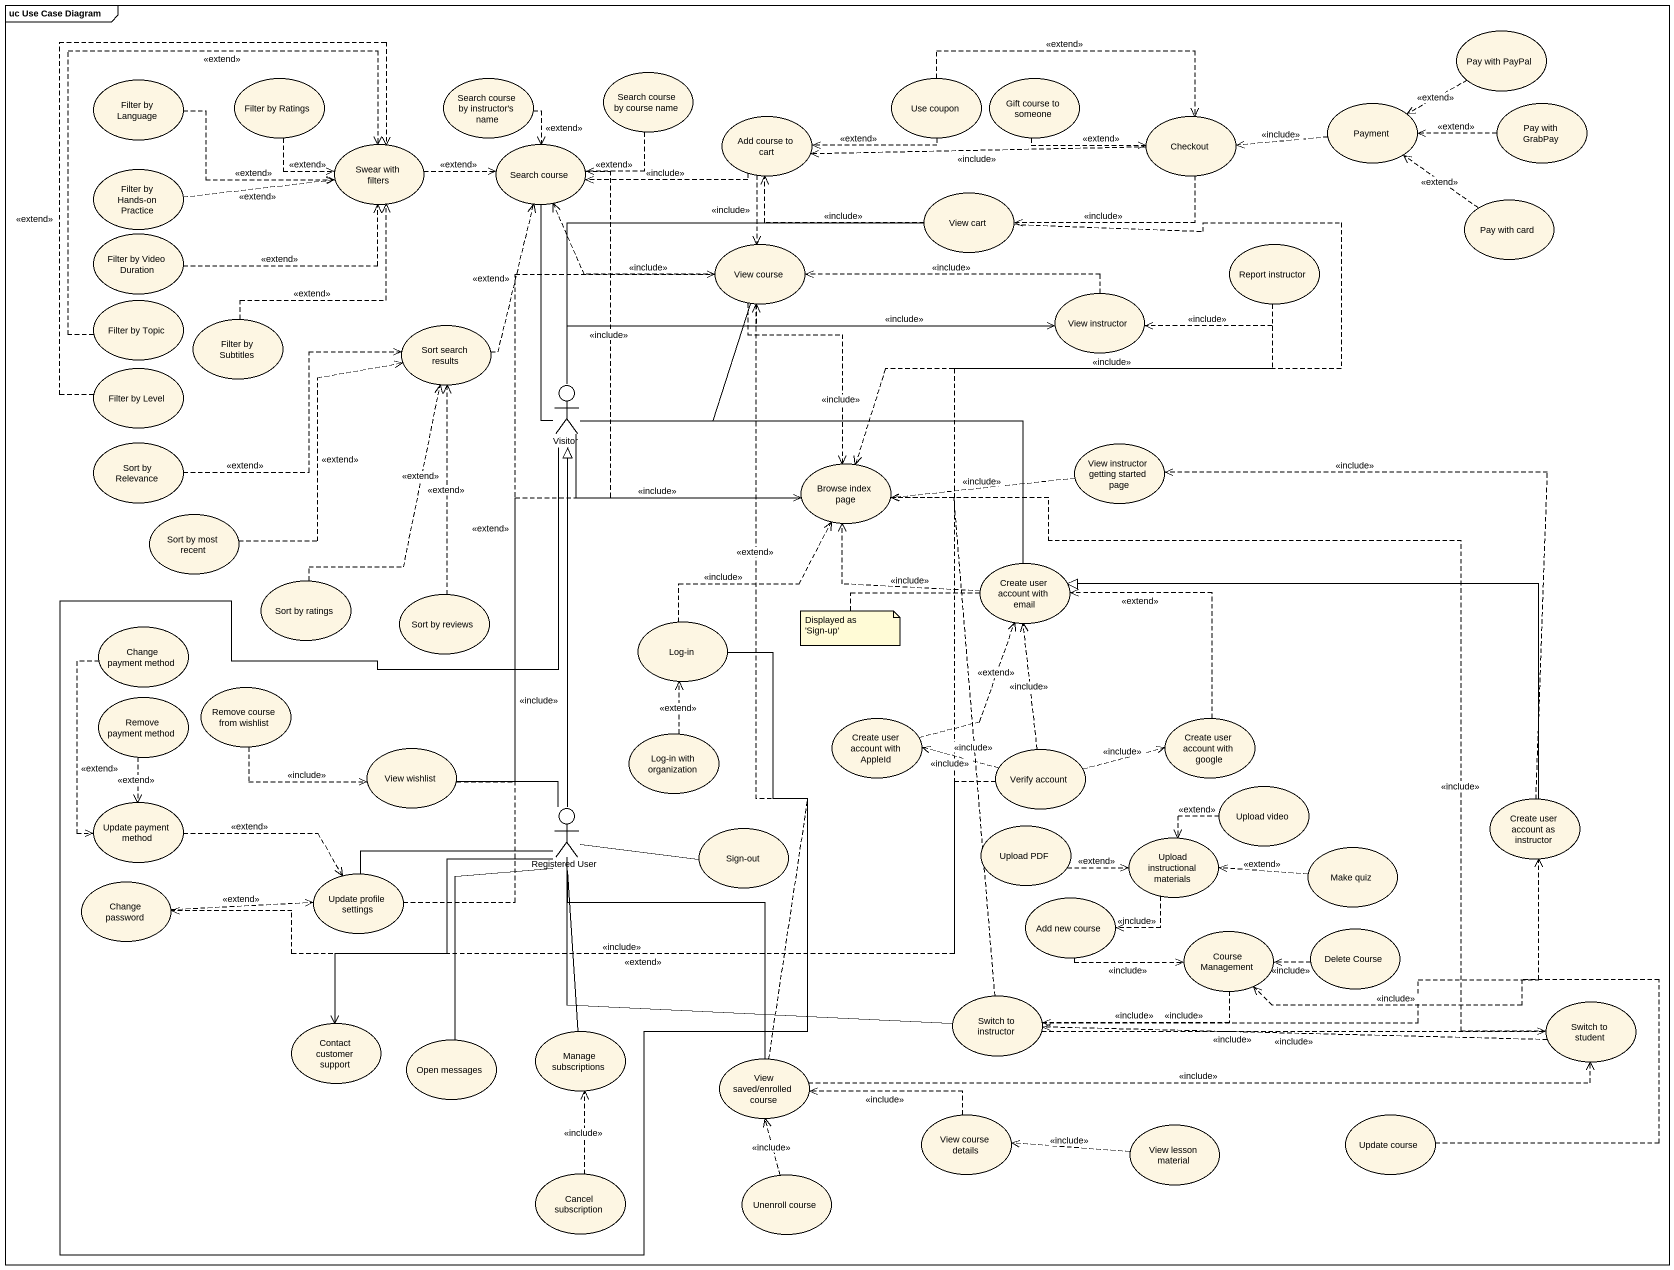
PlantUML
@startuml
mainframe uc Use Case Diagram
usecase "Pay with PayPal" as Pay_with_PayPal
usecase "Search course by course name" as Search_course_by_course_name
usecase "Filter by Language" as Filter_by_Language
usecase "Filter by Ratings" as Filter_by_Ratings
usecase "Search course by instructor's name" as Search_course_by_instructor
usecase "Use coupon" as Use_coupon
usecase "Gift course to someone" as Gift_course_to_someone
usecase Payment
usecase "Pay with GrabPay" as Pay_with_GrabPay
usecase "Swear with filters" as Swear_with_filters
usecase "Search course" as Search_course
usecase "Add course to cart" as Add_course_to_cart
usecase Checkout
usecase "Filter by Hands-on Practice" as Filter_by_Hands_on_Practice
usecase "View cart" as View_cart
usecase "Pay with card" as Pay_with_card
usecase "Filter by Video Duration" as Filter_by_Video_Duration
usecase "View course" as View_course
usecase "Report instructor" as Report_instructor
usecase "Filter by Topic" as Filter_by_Topic
usecase "View instructor" as View_instructor
usecase "Filter by Subtitles" as Filter_by_Subtitles
usecase "Sort search results" as Sort_search_results
usecase "Filter by Level" as Filter_by_Level
actor Visitor
usecase "Sort by Relevance" as Sort_by_Relevance
usecase "Browse index page" as Browse_index_page
usecase "View instructor getting started page" as View_instructor_getting
usecase "Sort by most recent" as Sort_by_most_recent
usecase "Create user account with email" as Create_user_account_with
usecase "Sort by ratings" as Sort_by_ratings
usecase "Sort by reviews" as Sort_by_reviews
usecase "Change payment method" as Change_payment_method
usecase "Log-in" as Log_in
usecase "Remove course from wishlist" as Remove_course_from_wishlist
usecase "Remove payment method" as Remove_payment_method
usecase "Log-in with organization" as Log_in_with_organization
usecase "Create user account with AppleId" as Create_user_account_with_2
usecase "Create user account with google" as Create_user_account_with_3
usecase "View wishlist" as View_wishlist
usecase "Verify account" as Verify_account
usecase "Update payment method" as Update_payment_method
actor "Registered User" as Registered_User
usecase "Upload video" as Upload_video
usecase "Create user account as instructor" as Create_user_account_as
usecase "Sign-out" as Sign_out
usecase "Upload PDF" as Upload_PDF
usecase "Upload instructional materials" as Upload_instructional
usecase "Make quiz" as Make_quiz
usecase "Change password" as Change_password
usecase "Update profile settings" as Update_profile_settings
usecase "Add new course" as Add_new_course
usecase "Course Management" as Course_Management
usecase "Delete Course" as Delete_Course
usecase "Switch to instructor" as Switch_to_instructor
usecase "Switch to student" as Switch_to_student
usecase "Contact customer support" as Contact_customer_support
usecase "Open messages" as Open_messages
usecase "Manage subscriptions" as Manage_subscriptions
usecase "View saved/enrolled course" as View_saved_enrolled_course
usecase "View course details" as View_course_details
usecase "Update course" as Update_course
usecase "View lesson material" as View_lesson_material
usecase "Cancel subscription" as Cancel_subscription
usecase "Unenroll course" as Unenroll_course
Pay_with_PayPal .left.> Payment : <<extend>>
Search_course_by_course_name ..> Search_course : <<extend>>
Filter_by_Language .right.> Swear_with_filters : <<extend>>
Filter_by_Ratings ..> Swear_with_filters : <<extend>>
Search_course_by_instructor ..> Search_course : <<extend>>
Use_coupon .left.> Add_course_to_cart : <<extend>>
Use_coupon .right.> Checkout : <<extend>>
Gift_course_to_someone .right.> Checkout : <<extend>>
Payment .left.> Checkout : <<include>>
Pay_with_GrabPay .left.> Payment : <<extend>>
Swear_with_filters .right.> Search_course : <<extend>>
Search_course ..> Browse_index_page : <<include>>
Add_course_to_cart .left.> Search_course : <<include>>
Add_course_to_cart ..> View_course : <<include>>
Checkout .left.> Add_course_to_cart : <<include>>
Checkout .left.> View_cart : <<include>>
Filter_by_Hands_on_Practice .right.> Swear_with_filters : <<extend>>
View_cart .left.> Add_course_to_cart : <<include>>
View_cart ..> Browse_index_page : <<include>>
Pay_with_card .up.> Payment : <<extend>>
Filter_by_Video_Duration .right.> Swear_with_filters : <<extend>>
View_course .left.> Search_course : <<include>>
View_course .right.> View_instructor : <<include>>
View_course ..> Browse_index_page : <<include>>
Report_instructor .left.> View_instructor : <<include>>
Report_instructor ..> Contact_customer_support : <<extend>>
Filter_by_Topic .up.> Swear_with_filters : <<extend>>
View_instructor .left.> View_course : <<include>>
Filter_by_Subtitles .up.> Swear_with_filters : <<extend>>
Sort_search_results .up.> Search_course : <<extend>>
Filter_by_Level .up.> Swear_with_filters : <<extend>>
Visitor -up- Search_course
Visitor -right- View_cart
Visitor -up- View_course
Visitor -right- View_instructor
Visitor -right- Browse_index_page
Visitor -right- Create_user_account_with
Visitor -- Log_in
Sort_by_Relevance .right.> Sort_search_results : <<extend>>
View_instructor_getting .left.> Browse_index_page : <<include>>
Sort_by_most_recent .up.> Sort_search_results : <<extend>>
Create_user_account_with .left.> Browse_index_page : <<include>>
Sort_by_ratings .up.> Sort_search_results : <<extend>>
Sort_by_reviews .up.> Sort_search_results : <<extend>>
Change_payment_method ..> Update_payment_method : <<extend>>
Log_in .up.> Browse_index_page : <<include>>
Remove_course_from_wishlist .right.> View_wishlist : <<include>>
Remove_payment_method ..> Update_payment_method : <<extend>>
Log_in_with_organization .up.> Log_in : <<extend>>
Create_user_account_with_2 .up.> Create_user_account_with : <<extend>>
Create_user_account_with_3 .up.> Create_user_account_with : <<extend>>
View_wishlist .up.> View_course : <<extend>>
View_wishlist .up.> Browse_index_page : <<include>>
Verify_account .up.> Create_user_account_with : <<include>>
Verify_account .left.> Create_user_account_with_2 : <<include>>
Verify_account .right.> Create_user_account_with_3 : <<include>>
Verify_account .left.> Change_password : <<include>>
Update_payment_method .right.> Update_profile_settings : <<extend>>
Registered_User -up-|> Visitor
Registered_User -left- View_wishlist
Registered_User -right- Sign_out
Registered_User -- Contact_customer_support
Registered_User -- View_saved_enrolled_course
Upload_video .left.> Upload_instructional : <<extend>>
Create_user_account_as .up.> View_instructor_getting : <<include>>
Create_user_account_as -left-|> Create_user_account_with
Upload_PDF .right.> Upload_instructional : <<extend>>
Upload_instructional .left.> Add_new_course : <<include>>
Make_quiz .left.> Upload_instructional : <<extend>>
Change_password .right.> Update_profile_settings : <<extend>>
Update_profile_settings .up.> Browse_index_page : <<include>>
Update_profile_settings -right- Registered_User
Add_new_course .right.> Course_Management : <<include>>
Course_Management .left.> Switch_to_instructor : <<include>>
Delete_Course .left.> Course_Management : <<include>>
Switch_to_instructor .up.> Browse_index_page : <<include>>
Switch_to_instructor -left- Registered_User
Switch_to_instructor .right.> Create_user_account_as : <<include>>
Switch_to_instructor .right.> Switch_to_student : <<include>>
Switch_to_student .up.> Browse_index_page : <<include>>
Switch_to_student .left.> Switch_to_instructor : <<include>>
Open_messages -up- Registered_User
Manage_subscriptions -up- Registered_User
View_saved_enrolled_course .up.> View_course : <<extend>>
View_saved_enrolled_course .right.> Switch_to_student : <<include>>
View_course_details .left.> View_saved_enrolled_course : <<include>>
Update_course .up.> Course_Management : <<include>>
View_lesson_material .left.> View_course_details : <<include>>
Cancel_subscription .up.> Manage_subscriptions : <<include>>
Unenroll_course .up.> View_saved_enrolled_course : <<include>>
note left of Create_user_account_with : Displayed as 'Sign-up'
@enduml
